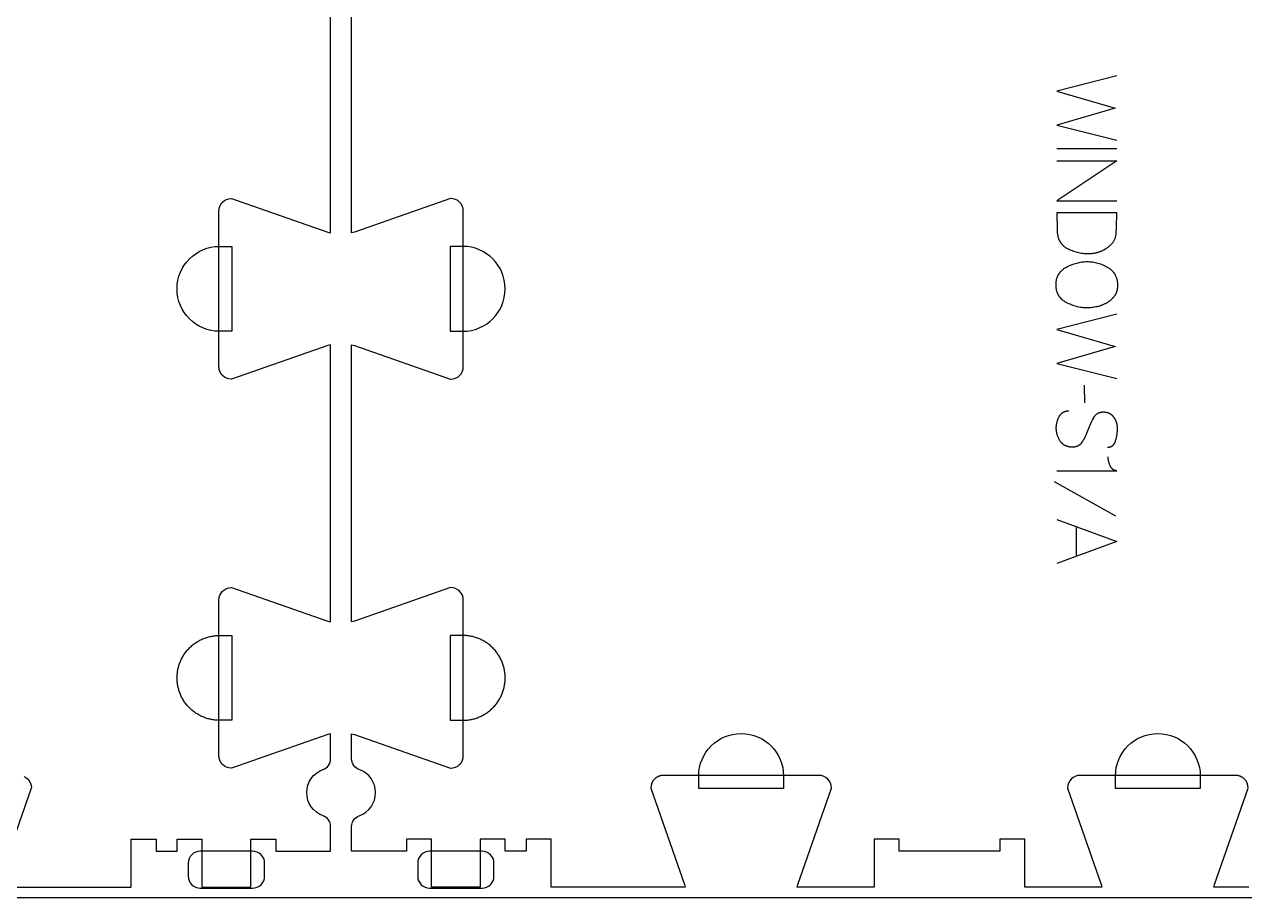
# Model space of a CAD drawing. Extents: x 0 to 4485, y 0 to 8771.
# Drawn here: x 1289 to 1901, y 3763 to 4200 of the extents above; entities that cross this region are included whole.
import ezdxf

# ---------------------------------------------------------------- set-up
doc = ezdxf.new("R2010")
doc.units = 0
for name, color, linetype in [('0_SHEET_SPRUCEPLY_2440X122', 1, 'CONTINUOUS'), ('1_ANYTOOL_1MMDEEP_LABELS_S', 2, 'CONTINUOUS'), ('4_ANYTOOL_CUTTHROUGH_OUTSI', 5, 'CONTINUOUS'), ('5_ANYTOOL_HALF_MILL_9MM_IN', 3, 'CONTINUOUS')]:
    doc.layers.add(name, color=color, linetype=linetype)

msp = doc.modelspace()

# ---------------------------------------------------------------- linework, layer by layer
at = {"layer": '0_SHEET_SPRUCEPLY_2440X122'}
msp.add_lwpolyline([(371.7, 4982.59), (371.7, 3762.59), (2811.7, 3762.59), (2811.7, 4982.59)], close=True, dxfattribs=at)
at = {"layer": '1_ANYTOOL_1MMDEEP_LABELS_S', "color": 2}
for points in [[(1836.74, 4174.21), (1806.74, 4166.5), (1835.84, 4158.06), (1806.74, 4149.57), (1836.74, 4142.07)], [(1836.74, 4137.7), (1806.74, 4137.7)], [(1806.74, 4131.7), (1836.74, 4131.7), (1806.74, 4111.64), (1836.74, 4111.64)], [(1836.74, 4054.81), (1806.74, 4047.1), (1835.84, 4038.66), (1806.74, 4030.17), (1836.74, 4022.67)], [(1820.63, 4010.46), (1820.54, 4019.24)], [(1832.16, 3988.21), (1832.34, 3988.22), (1832.44, 3988.22), (1832.53, 3988.23), (1832.62, 3988.23), (1832.71, 3988.24), (1832.8, 3988.25), (1832.88, 3988.27), (1832.97, 3988.28), (1833.06, 3988.29), (1833.14, 3988.31), (1833.22, 3988.33), (1833.31, 3988.35), (1833.39, 3988.37), (1833.47, 3988.39), (1833.55, 3988.42), (1833.62, 3988.45), (1833.7, 3988.47), (1833.78, 3988.5), (1833.85, 3988.53), (1833.93, 3988.57), (1834, 3988.6), (1834.07, 3988.64), (1834.14, 3988.68), (1834.21, 3988.71), (1834.28, 3988.76), (1834.35, 3988.8), (1834.42, 3988.84), (1834.48, 3988.89), (1834.55, 3988.93), (1834.61, 3988.98), (1834.67, 3989.03), (1834.74, 3989.09), (1834.8, 3989.14), (1834.86, 3989.2), (1834.91, 3989.25), (1834.97, 3989.31), (1835.03, 3989.37), (1835.08, 3989.43), (1835.14, 3989.5), (1835.19, 3989.56), (1835.25, 3989.63), (1835.3, 3989.69), (1835.35, 3989.76), (1835.4, 3989.84), (1835.45, 3989.91), (1835.49, 3989.98), (1835.54, 3990.06), (1835.58, 3990.14), (1835.63, 3990.22), (1835.67, 3990.3), (1835.71, 3990.38), (1835.8, 3990.55), (1835.87, 3990.72), (1835.95, 3990.91), (1836.02, 3991.1), (1836.08, 3991.29), (1836.14, 3991.49), (1836.36, 3992.31), (1836.55, 3993.1), (1836.72, 3993.89), (1836.85, 3994.66), (1836.9, 3995.04), (1836.95, 3995.42), (1836.99, 3995.79), (1837.03, 3996.16), (1837.05, 3996.52), (1837.07, 3996.89), (1837.08, 3997.24), (1837.08, 3997.6), (1837.08, 3997.8), (1837.08, 3997.99), (1837.07, 3998.18), (1837.06, 3998.37), (1837.04, 3998.56), (1837.02, 3998.75), (1837, 3998.94), (1836.97, 3999.12), (1836.94, 3999.31), (1836.91, 3999.49), (1836.87, 3999.68), (1836.83, 3999.86), (1836.78, 4000.04), (1836.74, 4000.21), (1836.68, 4000.39), (1836.63, 4000.57), (1836.57, 4000.74), (1836.51, 4000.92), (1836.44, 4001.09), (1836.37, 4001.26), (1836.3, 4001.43), (1836.22, 4001.6), (1836.14, 4001.77), (1836.06, 4001.93), (1835.97, 4002.1), (1835.88, 4002.26), (1835.79, 4002.42), (1835.69, 4002.58), (1835.59, 4002.74), (1835.48, 4002.9), (1835.38, 4003.06), (1835.26, 4003.21), (1835.15, 4003.37), (1835.03, 4003.52), (1834.91, 4003.66), (1834.78, 4003.8), (1834.66, 4003.93), (1834.52, 4004.06), (1834.39, 4004.18), (1834.25, 4004.3), (1834.11, 4004.42), (1833.97, 4004.53), (1833.83, 4004.63), (1833.68, 4004.73), (1833.52, 4004.82), (1833.37, 4004.91), (1833.21, 4005), (1833.05, 4005.08), (1832.89, 4005.15), (1832.72, 4005.22), (1832.55, 4005.29), (1832.38, 4005.35), (1832.2, 4005.41), (1832.02, 4005.46), (1831.84, 4005.5), (1831.65, 4005.54), (1831.46, 4005.58), (1831.27, 4005.61), (1831.08, 4005.64), (1830.88, 4005.66), (1830.68, 4005.68), (1830.47, 4005.69), (1830.27, 4005.7), (1830.06, 4005.7), (1829.84, 4005.7), (1829.63, 4005.69), (1829.42, 4005.68), (1829.22, 4005.66), (1829.02, 4005.63), (1828.82, 4005.6), (1828.63, 4005.56), (1828.44, 4005.52), (1828.25, 4005.48), (1828.07, 4005.42), (1827.89, 4005.37), (1827.72, 4005.3), (1827.63, 4005.27), (1827.55, 4005.23), (1827.46, 4005.2), (1827.38, 4005.16), (1827.3, 4005.12), (1827.22, 4005.08), (1827.14, 4005.04), (1827.06, 4004.99), (1826.98, 4004.95), (1826.9, 4004.9), (1826.82, 4004.85), (1826.75, 4004.81), (1826.67, 4004.75), (1826.6, 4004.7), (1826.53, 4004.65), (1826.45, 4004.6), (1826.38, 4004.54), (1826.31, 4004.48), (1826.24, 4004.42), (1826.17, 4004.36), (1826.11, 4004.3), (1826.04, 4004.24), (1825.97, 4004.17), (1825.91, 4004.11), (1825.78, 4003.97), (1825.66, 4003.83), (1825.54, 4003.69), (1825.42, 4003.53), (1825.31, 4003.38), (1825.2, 4003.21), (1825.1, 4003.05), (1825, 4002.87), (1824.61, 4002.16), (1824.23, 4001.43), (1823.86, 4000.68), (1823.5, 3999.91), (1823.16, 3999.14), (1822.83, 3998.34), (1822.5, 3997.53), (1822.19, 3996.7), (1821.88, 3995.87), (1821.55, 3995.07), (1821.21, 3994.28), (1820.85, 3993.52), (1820.47, 3992.77), (1820.08, 3992.05), (1819.68, 3991.34), (1819.26, 3990.66), (1819.15, 3990.49), (1819.03, 3990.33), (1818.92, 3990.18), (1818.86, 3990.1), (1818.8, 3990.03), (1818.73, 3989.96), (1818.67, 3989.89), (1818.61, 3989.82), (1818.54, 3989.75), (1818.48, 3989.68), (1818.41, 3989.62), (1818.34, 3989.56), (1818.27, 3989.49), (1818.2, 3989.43), (1818.13, 3989.38), (1818.06, 3989.32), (1817.99, 3989.26), (1817.91, 3989.21), (1817.84, 3989.16), (1817.76, 3989.1), (1817.69, 3989.05), (1817.61, 3989.01), (1817.53, 3988.96), (1817.45, 3988.91), (1817.37, 3988.87), (1817.29, 3988.83), (1817.21, 3988.79), (1817.12, 3988.75), (1817.04, 3988.71), (1816.95, 3988.67), (1816.87, 3988.64), (1816.78, 3988.6), (1816.69, 3988.57), (1816.6, 3988.54), (1816.51, 3988.51), (1816.42, 3988.48), (1816.33, 3988.45), (1816.14, 3988.41), (1815.95, 3988.36), (1815.75, 3988.33), (1815.55, 3988.29), (1815.35, 3988.27), (1815.14, 3988.25), (1814.93, 3988.24), (1814.71, 3988.23), (1814.49, 3988.23), (1814.27, 3988.23), (1814.04, 3988.24), (1813.81, 3988.26), (1813.58, 3988.28), (1813.35, 3988.3), (1813.13, 3988.34), (1812.91, 3988.37), (1812.69, 3988.41), (1812.48, 3988.46), (1812.27, 3988.51), (1812.07, 3988.57), (1811.87, 3988.63), (1811.67, 3988.7), (1811.47, 3988.77), (1811.28, 3988.84), (1811.1, 3988.93), (1810.92, 3989.01), (1810.74, 3989.1), (1810.56, 3989.2), (1810.39, 3989.3), (1810.22, 3989.41), (1810.06, 3989.52), (1809.9, 3989.64), (1809.74, 3989.76), (1809.59, 3989.89), (1809.44, 3990.02), (1809.29, 3990.15), (1809.15, 3990.3), (1809.01, 3990.44), (1808.88, 3990.59), (1808.75, 3990.75), (1808.62, 3990.91), (1808.5, 3991.08), (1808.38, 3991.25), (1808.26, 3991.43), (1808.04, 3991.79), (1807.84, 3992.15), (1807.64, 3992.52), (1807.46, 3992.89), (1807.3, 3993.27), (1807.15, 3993.65), (1807.08, 3993.84), (1807.01, 3994.03), (1806.95, 3994.22), (1806.89, 3994.41), (1806.83, 3994.61), (1806.78, 3994.8), (1806.73, 3995), (1806.68, 3995.19), (1806.64, 3995.39), (1806.6, 3995.59), (1806.56, 3995.79), (1806.53, 3995.99), (1806.5, 3996.19), (1806.48, 3996.39), (1806.44, 3996.8), (1806.41, 3997.21), (1806.4, 3997.62), (1806.4, 3998.03), (1806.41, 3998.44), (1806.44, 3998.85), (1806.48, 3999.25), (1806.53, 3999.64), (1806.6, 4000.03), (1806.67, 4000.42), (1806.76, 4000.8), (1806.87, 4001.18), (1806.98, 4001.55), (1807.11, 4001.92), (1807.25, 4002.28), (1807.4, 4002.64), (1807.57, 4002.99), (1807.75, 4003.34), (1807.94, 4003.69), (1808.04, 4003.85), (1808.15, 4004.02), (1808.25, 4004.18), (1808.36, 4004.33), (1808.47, 4004.48), (1808.59, 4004.62), (1808.71, 4004.75), (1808.83, 4004.89), (1808.95, 4005.01), (1809.08, 4005.13), (1809.21, 4005.25), (1809.34, 4005.36), (1809.41, 4005.41), (1809.48, 4005.46), (1809.55, 4005.51), (1809.62, 4005.56), (1809.69, 4005.61), (1809.76, 4005.65), (1809.83, 4005.7), (1809.9, 4005.74), (1809.98, 4005.79), (1810.05, 4005.83), (1810.12, 4005.87), (1810.2, 4005.9), (1810.28, 4005.94), (1810.35, 4005.98), (1810.43, 4006.01), (1810.51, 4006.04), (1810.59, 4006.07), (1810.67, 4006.1), (1810.75, 4006.13), (1810.83, 4006.16), (1811, 4006.21), (1811.16, 4006.26), (1811.33, 4006.3), (1811.51, 4006.33), (1811.69, 4006.36), (1811.86, 4006.39), (1812.05, 4006.4), (1812.23, 4006.42), (1812.42, 4006.43), (1812.61, 4006.43)], [(1806.74, 3976.34), (1836.78, 3976.34), (1836.63, 3976.36), (1836.48, 3976.39), (1836.34, 3976.42), (1836.2, 3976.45), (1836.06, 3976.49), (1835.92, 3976.53), (1835.79, 3976.57), (1835.66, 3976.62), (1835.53, 3976.67), (1835.4, 3976.73), (1835.34, 3976.76), (1835.28, 3976.79), (1835.22, 3976.82), (1835.16, 3976.85), (1835.1, 3976.88), (1835.04, 3976.92), (1834.99, 3976.95), (1834.93, 3976.99), (1834.87, 3977.03), (1834.82, 3977.07), (1834.76, 3977.11), (1834.71, 3977.15), (1834.66, 3977.19), (1834.61, 3977.23), (1834.55, 3977.27), (1834.5, 3977.32), (1834.45, 3977.36), (1834.4, 3977.41), (1834.36, 3977.46), (1834.31, 3977.5), (1834.26, 3977.55), (1834.21, 3977.6), (1834.12, 3977.71), (1834.04, 3977.81), (1833.95, 3977.93), (1833.87, 3978.04), (1833.79, 3978.16), (1833.71, 3978.28), (1833.64, 3978.41), (1833.57, 3978.54), (1833.5, 3978.68), (1833.44, 3978.81), (1833.38, 3978.96), (1833.26, 3979.25), (1833.15, 3979.53), (1833.05, 3979.82), (1832.96, 3980.1), (1832.87, 3980.38), (1832.79, 3980.66), (1832.72, 3980.93), (1832.65, 3981.21), (1832.6, 3981.48), (1832.55, 3981.75), (1832.51, 3982.02), (1832.47, 3982.28), (1832.45, 3982.55), (1832.43, 3982.81), (1832.42, 3983.07), (1832.41, 3983.33)], [(1836.27, 3953.63), (1805.5, 3970.81)], [(1806.74, 3951.91), (1836.74, 3941.03), (1806.74, 3929.97)], [(1816.3, 3948.44), (1816.3, 3933.53)]]:
    msp.add_lwpolyline(points, dxfattribs=at)
for points in [[(1836.74, 4105.6), (1806.74, 4105.6), (1806.83, 4097.07), (1806.84, 4096.66), (1806.86, 4096.26), (1806.89, 4095.86), (1806.92, 4095.47), (1806.97, 4095.09), (1807.03, 4094.72), (1807.1, 4094.36), (1807.17, 4094), (1807.26, 4093.65), (1807.35, 4093.31), (1807.46, 4092.98), (1807.57, 4092.66), (1807.7, 4092.34), (1807.76, 4092.18), (1807.83, 4092.03), (1807.9, 4091.88), (1807.97, 4091.73), (1808.05, 4091.58), (1808.12, 4091.44), (1808.2, 4091.29), (1808.29, 4091.15), (1808.37, 4091.01), (1808.46, 4090.87), (1808.54, 4090.74), (1808.64, 4090.6), (1808.73, 4090.47), (1808.83, 4090.34), (1808.92, 4090.21), (1809.03, 4090.09), (1809.13, 4089.96), (1809.23, 4089.84), (1809.34, 4089.72), (1809.45, 4089.6), (1809.56, 4089.49), (1809.68, 4089.37), (1809.8, 4089.26), (1809.92, 4089.15), (1810.04, 4089.04), (1810.16, 4088.94), (1810.29, 4088.83), (1810.42, 4088.73), (1810.55, 4088.63), (1810.69, 4088.53), (1810.82, 4088.43), (1810.96, 4088.34), (1811.24, 4088.16), (1811.54, 4087.98), (1811.84, 4087.81), (1812.46, 4087.5), (1813.09, 4087.2), (1813.72, 4086.93), (1814.35, 4086.67), (1814.99, 4086.44), (1815.64, 4086.22), (1816.29, 4086.03), (1816.95, 4085.85), (1817.62, 4085.7), (1818.29, 4085.57), (1818.96, 4085.46), (1819.64, 4085.36), (1820.33, 4085.29), (1821.02, 4085.24), (1821.72, 4085.21), (1822.43, 4085.2), (1823.02, 4085.21), (1823.62, 4085.24), (1824.2, 4085.29), (1824.78, 4085.36), (1825.35, 4085.44), (1825.64, 4085.49), (1825.92, 4085.55), (1826.2, 4085.61), (1826.48, 4085.68), (1826.76, 4085.75), (1827.03, 4085.82), (1827.31, 4085.9), (1827.58, 4085.99), (1827.86, 4086.08), (1828.13, 4086.17), (1828.4, 4086.27), (1828.66, 4086.38), (1828.93, 4086.48), (1829.19, 4086.6), (1829.72, 4086.84), (1830.24, 4087.1), (1830.75, 4087.38), (1831.26, 4087.69), (1831.56, 4087.88), (1831.86, 4088.08), (1832.15, 4088.28), (1832.42, 4088.48), (1832.69, 4088.69), (1832.95, 4088.9), (1833.2, 4089.12), (1833.45, 4089.34), (1833.68, 4089.56), (1833.9, 4089.78), (1834.11, 4090.01), (1834.32, 4090.24), (1834.51, 4090.48), (1834.7, 4090.72), (1834.88, 4090.96), (1835.04, 4091.21), (1835.2, 4091.45), (1835.35, 4091.71), (1835.49, 4091.96), (1835.62, 4092.22), (1835.74, 4092.48), (1835.85, 4092.75), (1835.96, 4093.02), (1836.05, 4093.29), (1836.13, 4093.57), (1836.21, 4093.85), (1836.27, 4094.13), (1836.33, 4094.41), (1836.38, 4094.7), (1836.42, 4095), (1836.44, 4095.29), (1836.46, 4095.59), (1836.57, 4098.03), (1836.65, 4100.51), (1836.71, 4103.03)], [(1837.08, 4069.13), (1837.08, 4068.76), (1837.06, 4068.39), (1837.03, 4068.04), (1836.99, 4067.69), (1836.97, 4067.51), (1836.94, 4067.34), (1836.91, 4067.17), (1836.88, 4067.01), (1836.84, 4066.84), (1836.8, 4066.68), (1836.76, 4066.51), (1836.71, 4066.35), (1836.67, 4066.2), (1836.62, 4066.04), (1836.56, 4065.88), (1836.51, 4065.73), (1836.45, 4065.58), (1836.39, 4065.43), (1836.32, 4065.28), (1836.25, 4065.14), (1836.18, 4064.99), (1836.11, 4064.85), (1836.03, 4064.71), (1835.95, 4064.57), (1835.87, 4064.43), (1835.78, 4064.29), (1835.7, 4064.16), (1835.61, 4064.03), (1835.42, 4063.77), (1835.22, 4063.52), (1835.02, 4063.27), (1834.82, 4063.03), (1834.6, 4062.79), (1834.39, 4062.56), (1834.16, 4062.33), (1833.93, 4062.12), (1833.69, 4061.9), (1833.45, 4061.7), (1833.2, 4061.5), (1832.94, 4061.3), (1832.68, 4061.11), (1832.41, 4060.93), (1832.14, 4060.75), (1831.86, 4060.58), (1831.57, 4060.41), (1831.28, 4060.25), (1830.99, 4060.1), (1830.69, 4059.95), (1830.39, 4059.81), (1830.09, 4059.67), (1829.78, 4059.54), (1829.47, 4059.41), (1829.15, 4059.29), (1828.83, 4059.18), (1828.51, 4059.07), (1828.18, 4058.96), (1827.85, 4058.87), (1827.52, 4058.77), (1827.18, 4058.69), (1826.84, 4058.61), (1826.16, 4058.46), (1825.48, 4058.34), (1824.81, 4058.23), (1824.15, 4058.14), (1823.5, 4058.07), (1822.85, 4058.02), (1822.21, 4058), (1821.57, 4057.99), (1820.93, 4058), (1820.3, 4058.03), (1819.66, 4058.08), (1819.02, 4058.16), (1818.38, 4058.26), (1817.75, 4058.37), (1817.11, 4058.52), (1816.47, 4058.68), (1815.83, 4058.86), (1815.2, 4059.07), (1814.56, 4059.29), (1813.92, 4059.54), (1813.28, 4059.81), (1812.65, 4060.1), (1812.01, 4060.42), (1811.37, 4060.75), (1811.06, 4060.93), (1810.75, 4061.11), (1810.46, 4061.3), (1810.17, 4061.49), (1809.9, 4061.69), (1809.64, 4061.9), (1809.38, 4062.11), (1809.14, 4062.33), (1809.02, 4062.44), (1808.9, 4062.56), (1808.79, 4062.67), (1808.68, 4062.79), (1808.57, 4062.91), (1808.47, 4063.03), (1808.36, 4063.15), (1808.26, 4063.27), (1808.16, 4063.4), (1808.07, 4063.52), (1807.97, 4063.65), (1807.88, 4063.78), (1807.8, 4063.91), (1807.71, 4064.04), (1807.63, 4064.18), (1807.55, 4064.31), (1807.47, 4064.45), (1807.39, 4064.59), (1807.32, 4064.73), (1807.25, 4064.87), (1807.18, 4065.01), (1807.11, 4065.16), (1807.05, 4065.3), (1806.99, 4065.45), (1806.93, 4065.6), (1806.87, 4065.75), (1806.82, 4065.91), (1806.77, 4066.06), (1806.67, 4066.37), (1806.59, 4066.69), (1806.51, 4067.02), (1806.45, 4067.35), (1806.39, 4067.69), (1806.35, 4068.03), (1806.31, 4068.38), (1806.29, 4068.74), (1806.28, 4069.1), (1806.27, 4069.47), (1806.28, 4069.85), (1806.29, 4070.23), (1806.32, 4070.6), (1806.35, 4070.96), (1806.4, 4071.32), (1806.45, 4071.67), (1806.52, 4072.01), (1806.59, 4072.34), (1806.68, 4072.67), (1806.78, 4073), (1806.83, 4073.15), (1806.88, 4073.31), (1806.94, 4073.47), (1807, 4073.62), (1807.06, 4073.77), (1807.13, 4073.92), (1807.19, 4074.07), (1807.26, 4074.22), (1807.33, 4074.37), (1807.41, 4074.51), (1807.49, 4074.65), (1807.57, 4074.79), (1807.65, 4074.93), (1807.73, 4075.07), (1807.82, 4075.2), (1807.91, 4075.34), (1808, 4075.47), (1808.1, 4075.6), (1808.2, 4075.73), (1808.3, 4075.86), (1808.4, 4075.98), (1808.5, 4076.1), (1808.61, 4076.23), (1808.72, 4076.35), (1808.83, 4076.47), (1808.95, 4076.58), (1809.07, 4076.7), (1809.19, 4076.81), (1809.31, 4076.92), (1809.44, 4077.04), (1809.69, 4077.25), (1809.96, 4077.46), (1810.24, 4077.66), (1810.53, 4077.86), (1810.83, 4078.05), (1811.14, 4078.23), (1811.46, 4078.41), (1812.1, 4078.74), (1812.75, 4079.06), (1813.4, 4079.35), (1814.05, 4079.62), (1814.7, 4079.87), (1815.35, 4080.09), (1816, 4080.3), (1816.65, 4080.48), (1817.3, 4080.64), (1817.95, 4080.78), (1818.61, 4080.9), (1819.26, 4081), (1819.91, 4081.07), (1820.56, 4081.13), (1821.22, 4081.16), (1821.87, 4081.17), (1822.56, 4081.16), (1823.25, 4081.13), (1823.93, 4081.07), (1824.61, 4080.99), (1825.28, 4080.89), (1825.94, 4080.76), (1826.6, 4080.62), (1827.25, 4080.45), (1827.9, 4080.26), (1828.54, 4080.04), (1829.18, 4079.8), (1829.81, 4079.54), (1830.43, 4079.26), (1831.05, 4078.96), (1831.66, 4078.63), (1832.26, 4078.28), (1832.56, 4078.09), (1832.85, 4077.9), (1833.12, 4077.71), (1833.39, 4077.5), (1833.65, 4077.29), (1833.9, 4077.08), (1834.14, 4076.85), (1834.37, 4076.62), (1834.48, 4076.5), (1834.59, 4076.39), (1834.7, 4076.26), (1834.81, 4076.14), (1834.91, 4076.02), (1835.01, 4075.89), (1835.11, 4075.77), (1835.2, 4075.64), (1835.29, 4075.51), (1835.38, 4075.37), (1835.47, 4075.24), (1835.56, 4075.1), (1835.64, 4074.97), (1835.72, 4074.83), (1835.8, 4074.69), (1835.88, 4074.54), (1835.95, 4074.4), (1836.02, 4074.26), (1836.16, 4073.96), (1836.29, 4073.66), (1836.41, 4073.35), (1836.51, 4073.03), (1836.61, 4072.71), (1836.7, 4072.38), (1836.78, 4072.05), (1836.85, 4071.71), (1836.91, 4071.36), (1836.97, 4071), (1837.01, 4070.64), (1837.04, 4070.27), (1837.07, 4069.9), (1837.08, 4069.52)]]:
    msp.add_lwpolyline(points, close=True, dxfattribs=at)
at = {"layer": '4_ANYTOOL_CUTTHROUGH_OUTSI', "color": 5}
for points in [[(1275.42, 3767.79), (1342.61, 3767.79), (1342.61, 3791.54), (1342.61, 3791.79), (1355.11, 3791.79), (1355.11, 3791.54), (1355.11, 3785.79), (1365.61, 3785.79), (1365.61, 3791.54), (1365.61, 3791.79), (1378.11, 3791.79), (1378.11, 3791.54), (1378.11, 3767.79), (1402.61, 3767.79), (1402.61, 3791.54), (1402.61, 3791.79), (1415.11, 3791.79), (1415.11, 3785.79), (1442.61, 3785.79), (1442.61, 3798.2), (1442.61, 3798.2, 0.317837), (1438.78, 3803.62, -0.317837), (1430.61, 3815.17, -0.317837), (1438.78, 3826.72, 0.317837), (1442.61, 3832.14), (1442.61, 3844.54, 0.061485), (1441.22, 3844.3), (1392.95, 3827.41), (1392.91, 3827.39), (1392.86, 3827.39), (1392.86, 3827.39, -0.198912), (1388.44, 3829.22), (1388.34, 3829.33), (1388.24, 3829.44), (1388.14, 3829.55), (1388.04, 3829.67), (1387.94, 3829.79), (1387.85, 3829.91), (1387.76, 3830.03), (1387.67, 3830.16), (1387.59, 3830.29), (1387.51, 3830.42), (1387.43, 3830.55), (1387.35, 3830.69), (1387.28, 3830.83), (1387.21, 3830.97), (1387.15, 3831.11), (1387.09, 3831.25), (1387.03, 3831.4), (1386.98, 3831.54), (1386.93, 3831.69), (1386.88, 3831.84), (1386.84, 3831.98), (1386.8, 3832.13), (1386.76, 3832.28), (1386.73, 3832.44), (1386.7, 3832.59), (1386.68, 3832.74), (1386.66, 3832.89), (1386.64, 3833.04), (1386.63, 3833.19), (1386.62, 3833.34), (1386.61, 3833.49), (1386.61, 3833.64), (1386.61, 3911.64, -0.414214), (1392.86, 3917.89), (1392.91, 3917.89), (1392.95, 3917.88), (1441.22, 3900.98), (1441.22, 3900.98, 0.061485), (1442.61, 3900.75), (1442.61, 4039.44, 0.061485), (1441.22, 4039.2), (1392.95, 4022.31), (1392.91, 4022.29), (1392.86, 4022.29), (1392.86, 4022.29, -0.198912), (1388.44, 4024.12), (1388.34, 4024.23), (1388.24, 4024.34), (1388.14, 4024.45), (1388.04, 4024.57), (1387.94, 4024.69), (1387.85, 4024.81), (1387.76, 4024.93), (1387.67, 4025.06), (1387.59, 4025.19), (1387.51, 4025.32), (1387.43, 4025.45), (1387.35, 4025.59), (1387.28, 4025.73), (1387.21, 4025.87), (1387.15, 4026.01), (1387.09, 4026.15), (1387.03, 4026.3), (1386.98, 4026.44), (1386.93, 4026.59), (1386.88, 4026.74), (1386.84, 4026.88), (1386.8, 4027.03), (1386.76, 4027.18), (1386.73, 4027.34), (1386.7, 4027.49), (1386.68, 4027.64), (1386.66, 4027.79), (1386.64, 4027.94), (1386.63, 4028.09), (1386.62, 4028.24), (1386.61, 4028.39), (1386.61, 4028.54), (1386.61, 4106.54), (1386.61, 4106.69), (1386.62, 4106.84), (1386.63, 4106.99), (1386.64, 4107.15), (1386.66, 4107.3), (1386.68, 4107.45), (1386.7, 4107.6), (1386.73, 4107.75), (1386.76, 4107.9), (1386.8, 4108.05), (1386.84, 4108.2), (1386.88, 4108.35), (1386.93, 4108.5), (1386.98, 4108.64), (1387.03, 4108.79), (1387.09, 4108.93), (1387.15, 4109.08), (1387.21, 4109.22), (1387.28, 4109.36), (1387.35, 4109.5), (1387.43, 4109.63), (1387.51, 4109.77), (1387.59, 4109.9), (1387.67, 4110.03), (1387.76, 4110.15), (1387.85, 4110.28), (1387.94, 4110.4), (1388.04, 4110.52), (1388.14, 4110.63), (1388.24, 4110.75), (1388.34, 4110.86), (1388.44, 4110.96, -0.198912), (1392.86, 4112.79), (1392.91, 4112.79), (1392.95, 4112.78), (1441.22, 4095.88), (1441.22, 4095.88, 0.061485), (1442.61, 4095.65), (1442.61, 4234.34, 0.061485)], [(1902.57, 3817.54, 0.198912), (1900.74, 3821.96), (1900.63, 3822.07), (1900.52, 3822.17), (1900.4, 3822.27), (1900.29, 3822.37), (1900.17, 3822.46), (1900.05, 3822.56), (1899.92, 3822.65), (1899.8, 3822.73), (1899.67, 3822.82), (1899.54, 3822.9), (1899.4, 3822.98), (1899.27, 3823.05), (1899.13, 3823.12), (1898.99, 3823.19), (1898.85, 3823.26), (1898.71, 3823.32), (1898.56, 3823.38), (1898.42, 3823.43), (1898.27, 3823.48), (1898.12, 3823.53), (1897.97, 3823.57), (1897.82, 3823.61), (1897.67, 3823.64), (1897.52, 3823.68), (1897.37, 3823.7), (1897.22, 3823.73), (1897.07, 3823.75), (1896.92, 3823.76), (1896.77, 3823.78), (1896.62, 3823.79), (1896.47, 3823.79), (1896.32, 3823.79), (1818.32, 3823.79, 0.414214), (1812.07, 3817.54), (1812.07, 3817.5), (1812.08, 3817.46), (1828.98, 3769.18), (1828.98, 3769.18, -0.061485), (1829.21, 3767.79), (1790.61, 3767.79), (1790.61, 3791.54), (1790.61, 3791.79), (1778.11, 3791.79), (1778.11, 3791.54), (1778.11, 3785.79), (1727.61, 3785.79), (1727.61, 3791.79), (1715.11, 3791.79), (1715.11, 3791.54), (1715.11, 3767.79), (1676.52, 3767.79), (1676.52, 3767.79, -0.061485), (1676.75, 3769.18), (1693.65, 3817.46), (1693.66, 3817.5), (1693.66, 3817.54), (1693.66, 3817.54, 0.414214), (1687.41, 3823.79), (1609.41, 3823.79), (1609.26, 3823.79), (1609.11, 3823.79), (1608.96, 3823.78), (1608.81, 3823.76), (1608.66, 3823.75), (1608.5, 3823.73), (1608.35, 3823.7), (1608.2, 3823.68), (1608.05, 3823.64), (1607.9, 3823.61), (1607.75, 3823.57), (1607.6, 3823.53), (1607.45, 3823.48), (1607.31, 3823.43), (1607.16, 3823.38), (1607.02, 3823.32), (1606.88, 3823.26), (1606.73, 3823.19), (1606.59, 3823.12), (1606.46, 3823.05), (1606.32, 3822.98), (1606.19, 3822.9), (1606.06, 3822.82), (1605.93, 3822.73), (1605.8, 3822.65), (1605.68, 3822.56), (1605.56, 3822.46), (1605.44, 3822.37), (1605.32, 3822.27), (1605.21, 3822.17), (1605.1, 3822.07), (1604.99, 3821.96, 0.198912), (1603.16, 3817.54), (1603.16, 3817.5), (1603.17, 3817.46), (1620.07, 3769.18), (1620.07, 3769.18, -0.061485), (1620.3, 3767.79), (1553.11, 3767.79), (1553.11, 3791.54), (1553.11, 3791.79), (1540.61, 3791.79), (1540.61, 3791.54), (1540.61, 3785.79), (1530.11, 3785.79), (1530.11, 3791.79), (1517.61, 3791.79), (1517.61, 3791.54), (1517.61, 3767.79), (1493.11, 3767.79), (1493.11, 3791.54), (1493.11, 3791.79), (1480.61, 3791.79), (1480.61, 3785.79), (1453.11, 3785.79), (1453.11, 3798.2), (1453.11, 3798.2, -0.317837), (1456.95, 3803.62, 0.317837), (1465.11, 3815.17, 0.317837), (1456.95, 3826.72, -0.317837), (1453.11, 3832.14), (1453.11, 3844.54, -0.061485), (1454.5, 3844.3), (1502.78, 3827.41), (1502.82, 3827.39), (1502.86, 3827.39), (1502.86, 3827.39, 0.198912), (1507.28, 3829.22), (1507.39, 3829.33), (1507.49, 3829.44), (1507.59, 3829.55), (1507.69, 3829.67), (1507.78, 3829.79), (1507.88, 3829.91), (1507.97, 3830.03), (1508.05, 3830.16), (1508.14, 3830.29), (1508.22, 3830.42), (1508.3, 3830.55), (1508.37, 3830.69), (1508.44, 3830.83), (1508.51, 3830.97), (1508.58, 3831.11), (1508.64, 3831.25), (1508.69, 3831.4), (1508.75, 3831.54), (1508.8, 3831.69), (1508.85, 3831.84), (1508.89, 3831.98), (1508.93, 3832.13), (1508.96, 3832.28), (1508.99, 3832.44), (1509.02, 3832.59), (1509.05, 3832.74), (1509.07, 3832.89), (1509.08, 3833.04), (1509.1, 3833.19), (1509.11, 3833.34), (1509.11, 3833.49), (1509.11, 3833.64), (1509.11, 3911.64, 0.414214), (1502.86, 3917.89), (1502.82, 3917.89), (1502.78, 3917.88), (1454.5, 3900.98), (1454.5, 3900.98, -0.061485), (1453.11, 3900.75), (1453.11, 4039.44, -0.061485), (1454.5, 4039.2), (1502.78, 4022.31), (1502.82, 4022.29), (1502.86, 4022.29), (1502.86, 4022.29, 0.198912), (1507.28, 4024.12), (1507.39, 4024.23), (1507.49, 4024.34), (1507.59, 4024.45), (1507.69, 4024.57), (1507.78, 4024.69), (1507.88, 4024.81), (1507.97, 4024.93), (1508.05, 4025.06), (1508.14, 4025.19), (1508.22, 4025.32), (1508.3, 4025.45), (1508.37, 4025.59), (1508.44, 4025.73), (1508.51, 4025.87), (1508.58, 4026.01), (1508.64, 4026.15), (1508.69, 4026.3), (1508.75, 4026.44), (1508.8, 4026.59), (1508.85, 4026.74), (1508.89, 4026.88), (1508.93, 4027.03), (1508.96, 4027.18), (1508.99, 4027.34), (1509.02, 4027.49), (1509.05, 4027.64), (1509.07, 4027.79), (1509.08, 4027.94), (1509.1, 4028.09), (1509.11, 4028.24), (1509.11, 4028.39), (1509.11, 4028.54), (1509.11, 4106.54), (1509.11, 4106.69), (1509.11, 4106.84), (1509.1, 4106.99), (1509.08, 4107.15), (1509.07, 4107.3), (1509.05, 4107.45), (1509.02, 4107.6), (1508.99, 4107.75), (1508.96, 4107.9), (1508.93, 4108.05), (1508.89, 4108.2), (1508.85, 4108.35), (1508.8, 4108.5), (1508.75, 4108.64), (1508.69, 4108.79), (1508.64, 4108.93), (1508.58, 4109.08), (1508.51, 4109.22), (1508.44, 4109.36), (1508.37, 4109.5), (1508.3, 4109.63), (1508.22, 4109.77), (1508.14, 4109.9), (1508.05, 4110.03), (1507.97, 4110.15), (1507.88, 4110.28), (1507.78, 4110.4), (1507.69, 4110.52), (1507.59, 4110.63), (1507.49, 4110.75), (1507.39, 4110.86), (1507.28, 4110.96, 0.198912), (1502.86, 4112.79), (1502.82, 4112.79), (1502.78, 4112.78), (1454.5, 4095.88), (1454.5, 4095.88, -0.061485), (1453.11, 4095.65), (1453.11, 4234.34, -0.061485)], [(1288.99, 3823.19), (1289.13, 3823.12), (1289.27, 3823.05), (1289.4, 3822.98), (1289.54, 3822.9), (1289.67, 3822.82), (1289.8, 3822.73), (1289.92, 3822.65), (1290.05, 3822.56), (1290.17, 3822.46), (1290.29, 3822.37), (1290.4, 3822.27), (1290.52, 3822.17), (1290.63, 3822.07), (1290.74, 3821.96, -0.198912), (1292.57, 3817.54), (1292.57, 3817.5), (1292.55, 3817.46), (1275.65, 3769.18)], [(1902.86, 3767.79), (1885.42, 3767.79), (1885.42, 3767.79, -0.061485), (1885.65, 3769.18), (1902.55, 3817.46)]]:
    msp.add_lwpolyline(points, format="xyb", dxfattribs=at)
at = {"layer": '5_ANYTOOL_HALF_MILL_9MM_IN'}
for points in [[(1386.86, 4046.29, -1), (1386.86, 4088.79), (1387.11, 4088.79), (1393.11, 4088.79), (1393.11, 4046.29), (1387.11, 4046.29), (1386.86, 4046.29)], [(1508.86, 4046.29, 1), (1508.86, 4088.79), (1508.61, 4088.79), (1502.61, 4088.79), (1502.61, 4046.29), (1508.61, 4046.29), (1508.86, 4046.29)], [(1627.16, 3823.54, -1), (1669.66, 3823.54), (1669.66, 3823.29), (1669.66, 3817.29), (1627.16, 3817.29), (1627.16, 3823.29), (1627.16, 3823.54)], [(1836.07, 3823.54, -1), (1878.57, 3823.54), (1878.57, 3823.29), (1878.57, 3817.29), (1836.07, 3817.29), (1836.07, 3823.29), (1836.07, 3823.54)], [(1377.24, 3785.79, 0.414214), (1371.24, 3779.79), (1371.24, 3773.29, 0.414214), (1377.24, 3767.29), (1403.49, 3767.29, 0.414214), (1409.49, 3773.29), (1409.49, 3779.79, 0.414214), (1403.49, 3785.79)], [(1492.24, 3785.79, 0.414214), (1486.24, 3779.79), (1486.24, 3773.29, 0.414214), (1492.24, 3767.29), (1518.49, 3767.29, 0.414214), (1524.49, 3773.29), (1524.49, 3779.79, 0.414214), (1518.49, 3785.79)]]:
    msp.add_lwpolyline(points, format="xyb", close=True, dxfattribs=at)
for points in [[(1386.86, 3851.39), (1386.39, 3851.4), (1385.92, 3851.41), (1385.44, 3851.44), (1384.95, 3851.48), (1384.47, 3851.53), (1383.98, 3851.59), (1383.49, 3851.66), (1383, 3851.75), (1382.5, 3851.85), (1382.01, 3851.96), (1381.51, 3852.08), (1381.02, 3852.21), (1380.52, 3852.36), (1380.03, 3852.52), (1379.53, 3852.7), (1379.04, 3852.89), (1378.55, 3853.09), (1378.07, 3853.3), (1377.58, 3853.53), (1377.1, 3853.77), (1376.63, 3854.02), (1376.16, 3854.29), (1375.69, 3854.57), (1375.23, 3854.86), (1374.78, 3855.16), (1374.34, 3855.48), (1373.9, 3855.81), (1373.47, 3856.15), (1373.05, 3856.5), (1372.63, 3856.86), (1372.23, 3857.23), (1371.84, 3857.62), (1371.45, 3858.01), (1371.08, 3858.41), (1370.72, 3858.83), (1370.37, 3859.25), (1370.03, 3859.68), (1369.7, 3860.12), (1369.38, 3860.56), (1369.08, 3861.01), (1368.79, 3861.47), (1368.51, 3861.94), (1368.24, 3862.41), (1367.99, 3862.88), (1367.75, 3863.36), (1367.52, 3863.85), (1367.31, 3864.33), (1367.1, 3864.82), (1366.92, 3865.31), (1366.74, 3865.81), (1366.58, 3866.3), (1366.43, 3866.8), (1366.3, 3867.29), (1366.17, 3867.79), (1366.07, 3868.28), (1365.97, 3868.78), (1365.88, 3869.27), (1365.81, 3869.76), (1365.75, 3870.25), (1365.7, 3870.73), (1365.66, 3871.22), (1365.63, 3871.7), (1365.62, 3872.17), (1365.61, 3872.64), (1365.62, 3873.11), (1365.63, 3873.59), (1365.66, 3874.07), (1365.7, 3874.55), (1365.75, 3875.04), (1365.81, 3875.53), (1365.88, 3876.02), (1365.97, 3876.51), (1366.07, 3877), (1366.17, 3877.5), (1366.3, 3877.99), (1366.43, 3878.49), (1366.58, 3878.99), (1366.74, 3879.48), (1366.92, 3879.97), (1367.1, 3880.47), (1367.31, 3880.95), (1367.52, 3881.44), (1367.75, 3881.92), (1367.99, 3882.4), (1368.24, 3882.88), (1368.51, 3883.35), (1368.79, 3883.81), (1369.08, 3884.27), (1369.38, 3884.72), (1369.7, 3885.17), (1370.03, 3885.61), (1370.37, 3886.04), (1370.72, 3886.46), (1371.08, 3886.87), (1371.45, 3887.28), (1371.84, 3887.67), (1372.23, 3888.05), (1372.63, 3888.43), (1373.05, 3888.79), (1373.47, 3889.14), (1373.9, 3889.48), (1374.34, 3889.81), (1374.78, 3890.13), (1375.23, 3890.43), (1375.69, 3890.72), (1376.16, 3891), (1376.63, 3891.27), (1377.1, 3891.52), (1377.58, 3891.76), (1378.07, 3891.99), (1378.55, 3892.2), (1379.04, 3892.4), (1379.53, 3892.59), (1380.03, 3892.76), (1380.52, 3892.92), (1381.02, 3893.07), (1381.51, 3893.21), (1382.01, 3893.33), (1382.5, 3893.44), (1383, 3893.54), (1383.49, 3893.62), (1383.98, 3893.7), (1384.47, 3893.76), (1384.95, 3893.81), (1385.44, 3893.85), (1385.92, 3893.87), (1386.39, 3893.89), (1386.86, 3893.89), (1387.11, 3893.89), (1393.11, 3893.89), (1393.11, 3851.39), (1387.11, 3851.39), (1386.86, 3851.39)], [(1508.86, 3851.39), (1509.33, 3851.4), (1509.81, 3851.41), (1510.29, 3851.44), (1510.77, 3851.48), (1511.26, 3851.53), (1511.75, 3851.59), (1512.24, 3851.66), (1512.73, 3851.75), (1513.22, 3851.85), (1513.72, 3851.96), (1514.21, 3852.08), (1514.71, 3852.21), (1515.21, 3852.36), (1515.7, 3852.52), (1516.19, 3852.7), (1516.68, 3852.89), (1517.17, 3853.09), (1517.66, 3853.3), (1518.14, 3853.53), (1518.62, 3853.77), (1519.1, 3854.02), (1519.57, 3854.29), (1520.03, 3854.57), (1520.49, 3854.86), (1520.94, 3855.16), (1521.39, 3855.48), (1521.83, 3855.81), (1522.26, 3856.15), (1522.68, 3856.5), (1523.09, 3856.86), (1523.49, 3857.23), (1523.89, 3857.62), (1524.27, 3858.01), (1524.65, 3858.41), (1525.01, 3858.83), (1525.36, 3859.25), (1525.7, 3859.68), (1526.03, 3860.12), (1526.34, 3860.56), (1526.65, 3861.01), (1526.94, 3861.47), (1527.22, 3861.94), (1527.49, 3862.41), (1527.74, 3862.88), (1527.98, 3863.36), (1528.21, 3863.85), (1528.42, 3864.33), (1528.62, 3864.82), (1528.81, 3865.31), (1528.98, 3865.81), (1529.14, 3866.3), (1529.29, 3866.8), (1529.43, 3867.29), (1529.55, 3867.79), (1529.66, 3868.28), (1529.76, 3868.78), (1529.84, 3869.27), (1529.92, 3869.76), (1529.98, 3870.25), (1530.03, 3870.73), (1530.06, 3871.22), (1530.09, 3871.7), (1530.11, 3872.17), (1530.11, 3872.64), (1530.11, 3873.11), (1530.09, 3873.59), (1530.06, 3874.07), (1530.03, 3874.55), (1529.98, 3875.04), (1529.92, 3875.53), (1529.84, 3876.02), (1529.76, 3876.51), (1529.66, 3877), (1529.55, 3877.5), (1529.43, 3877.99), (1529.29, 3878.49), (1529.14, 3878.99), (1528.98, 3879.48), (1528.81, 3879.97), (1528.62, 3880.47), (1528.42, 3880.95), (1528.21, 3881.44), (1527.98, 3881.92), (1527.74, 3882.4), (1527.49, 3882.88), (1527.22, 3883.35), (1526.94, 3883.81), (1526.65, 3884.27), (1526.34, 3884.72), (1526.03, 3885.17), (1525.7, 3885.61), (1525.36, 3886.04), (1525.01, 3886.46), (1524.65, 3886.87), (1524.27, 3887.28), (1523.89, 3887.67), (1523.49, 3888.05), (1523.09, 3888.43), (1522.68, 3888.79), (1522.26, 3889.14), (1521.83, 3889.48), (1521.39, 3889.81), (1520.94, 3890.13), (1520.49, 3890.43), (1520.03, 3890.72), (1519.57, 3891), (1519.1, 3891.27), (1518.62, 3891.52), (1518.14, 3891.76), (1517.66, 3891.99), (1517.17, 3892.2), (1516.68, 3892.4), (1516.19, 3892.59), (1515.7, 3892.76), (1515.21, 3892.92), (1514.71, 3893.07), (1514.21, 3893.21), (1513.72, 3893.33), (1513.22, 3893.44), (1512.73, 3893.54), (1512.24, 3893.62), (1511.75, 3893.7), (1511.26, 3893.76), (1510.77, 3893.81), (1510.29, 3893.85), (1509.81, 3893.87), (1509.33, 3893.89), (1508.86, 3893.89), (1508.61, 3893.89), (1502.61, 3893.89), (1502.61, 3851.39), (1508.61, 3851.39), (1508.86, 3851.39)]]:
    msp.add_lwpolyline(points, close=True, dxfattribs=at)

doc.saveas('drawing.dxf')
